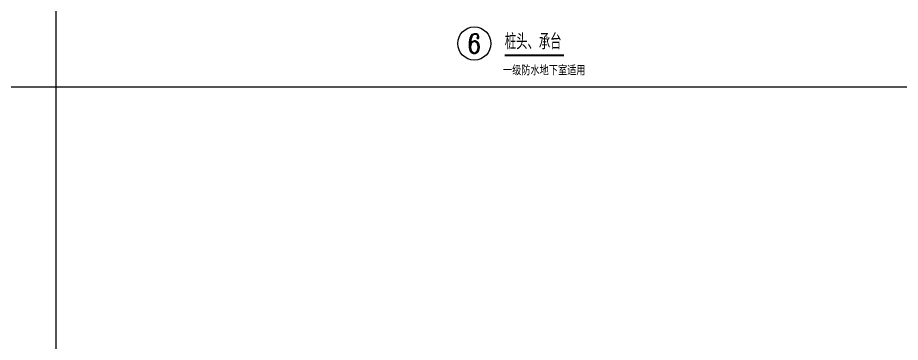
# Model space of a CAD drawing. Header units: millimetres. Extents: x 434053 to 1059003, y -2417481 to 936527.
# Drawn here: x 532509 to 535692, y -2320827 to -2319655 of the extents above; entities that cross this region are included whole.
import ezdxf
from ezdxf.enums import TextEntityAlignment as Align

# ---------------------------------------------------------------- set-up
doc = ezdxf.new("R2010")
doc.units = ezdxf.units.MM
doc.header["$LTSCALE"] = 1000
doc.header["$MEASUREMENT"] = 0
for name, color, linetype in [('4张说明 FS-SM-_t8$0$DIM_SYMB', 3, 'Continuous'), ('AXIS', 3, 'Continuous'), ('AXIS_TEXT', 7, 'Continuous'), ('TEXT', 7, 'Continuous')]:
    doc.layers.add(name, color=color, linetype=linetype)
doc.styles.add('_TCH_AXIS', font='COMPLEX', dxfattribs={"bigfont": 'GBCBIG'})
doc.styles.add('COMPLEX', font='COMPLEX')
doc.styles.add('HZ', font='romant', dxfattribs={"width": 0.7, "bigfont": 'hztxt3s'})
doc.styles.add('黑体', font='simhei.ttf')

# ---------------------------------------------------------------- blocks, each defined once
blk = doc.blocks.new('asgdsfgf')
for p, q in [((3346.7, 8610), (3346.7, 0)), ((0, 3130.4), (11115, 3130.4))]:
    blk.add_line(p, q)
blk = doc.blocks.new('_AXISO')
blk.add_circle((0, 0), 0.5)
at = {"layer": 'AXIS_TEXT', "style": 'COMPLEX', "width": 1.041667}
blk.add_attdef('A', text='', height=0.56, dxfattribs=at).set_placement((-0.25, -0.28), (0.25, -0.28), align=Align.FIT)
blk = doc.blocks.new('A$C7B6417B9')
at = {"layer": '4张说明 FS-SM-_t8$0$DIM_SYMB', "const_width": 7}
blk.add_lwpolyline([(1198.3, 71.4), (1411.5, 71.4)], dxfattribs=at)
at = {"layer": 'AXIS'}
ref = blk.add_blockref('_AXISO', (1088.7, 114.3), dxfattribs=dict(at, xscale=120, yscale=120, zscale=120))
ref.add_attrib('A', '6', dxfattribs={"layer": 'AXIS_TEXT', "height": 68.5, "style": '_TCH_AXIS', "width": 1.064702}).set_placement((1064.4, 80.1), (1113, 80.1), align=Align.FIT)
at = {"style": '黑体', "width": 0.6}
blk.add_text('桩头、承台', height=50, dxfattribs=at).set_placement((1198.5, 98.2))
at = {"layer": 'TEXT', "lineweight": 9, "insert": (1191.9, 34.7), "char_height": 35, "attachment_point": 1, "style": 'HZ'}
blk.add_mtext_dynamic_manual_height_columns('一级防水地下室适用', width=803.154, gutter_width=5, heights=[0], dxfattribs=at)

msp = doc.modelspace()

# ---------------------------------------------------------------- block references
for name, p in [('asgdsfgf', (529300.9, -2323034.8)), ('A$C7B6417B9', (533067.4, -2319862.8))]:
    msp.add_blockref(name, p)

doc.saveas('drawing.dxf')
